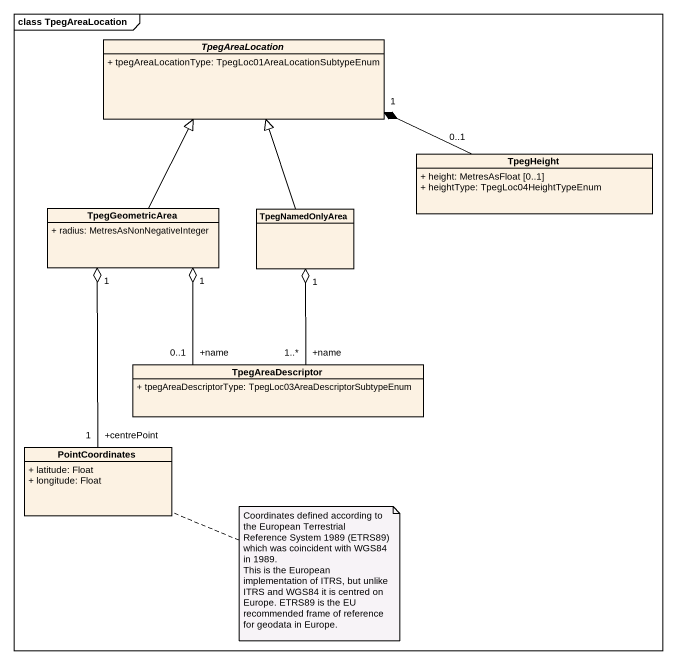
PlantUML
@startuml
mainframe class TpegAreaLocation
hide circle
hide empty members
skinparam classAttributeIconSize 0
abstract class TpegAreaLocation {
  + tpegAreaLocationType: TpegLoc01AreaLocationSubtypeEnum
}
class TpegHeight {
  + height: MetresAsFloat [0..1]
  + heightType: TpegLoc04HeightTypeEnum
}
class TpegGeometricArea {
  + radius: MetresAsNonNegativeInteger
}
class TpegNamedOnlyArea
class TpegAreaDescriptor {
  + tpegAreaDescriptorType: TpegLoc03AreaDescriptorSubtypeEnum
}
class PointCoordinates {
  + latitude: Float
  + longitude: Float
}
TpegHeight "0..1" -left-* "1" TpegAreaLocation
TpegGeometricArea -up-|> TpegAreaLocation
TpegNamedOnlyArea -up-|> TpegAreaLocation
TpegAreaDescriptor "+name\n0..1" -up-o "1" TpegGeometricArea
TpegAreaDescriptor "+name\n1..*" -up-o "1" TpegNamedOnlyArea
PointCoordinates "+centrePoint\n1" -up-o "1" TpegGeometricArea
note right of PointCoordinates
  Coordinates defined according to the European Terrestrial Reference System 1989 (ETRS89) which was coincident with WGS84 in 1989.
  This is the European implementation of ITRS, but unlike ITRS and WGS84 it is centred on Europe. ETRS89 is the EU recommended frame of reference for geodata in Europe.
end note
@enduml
